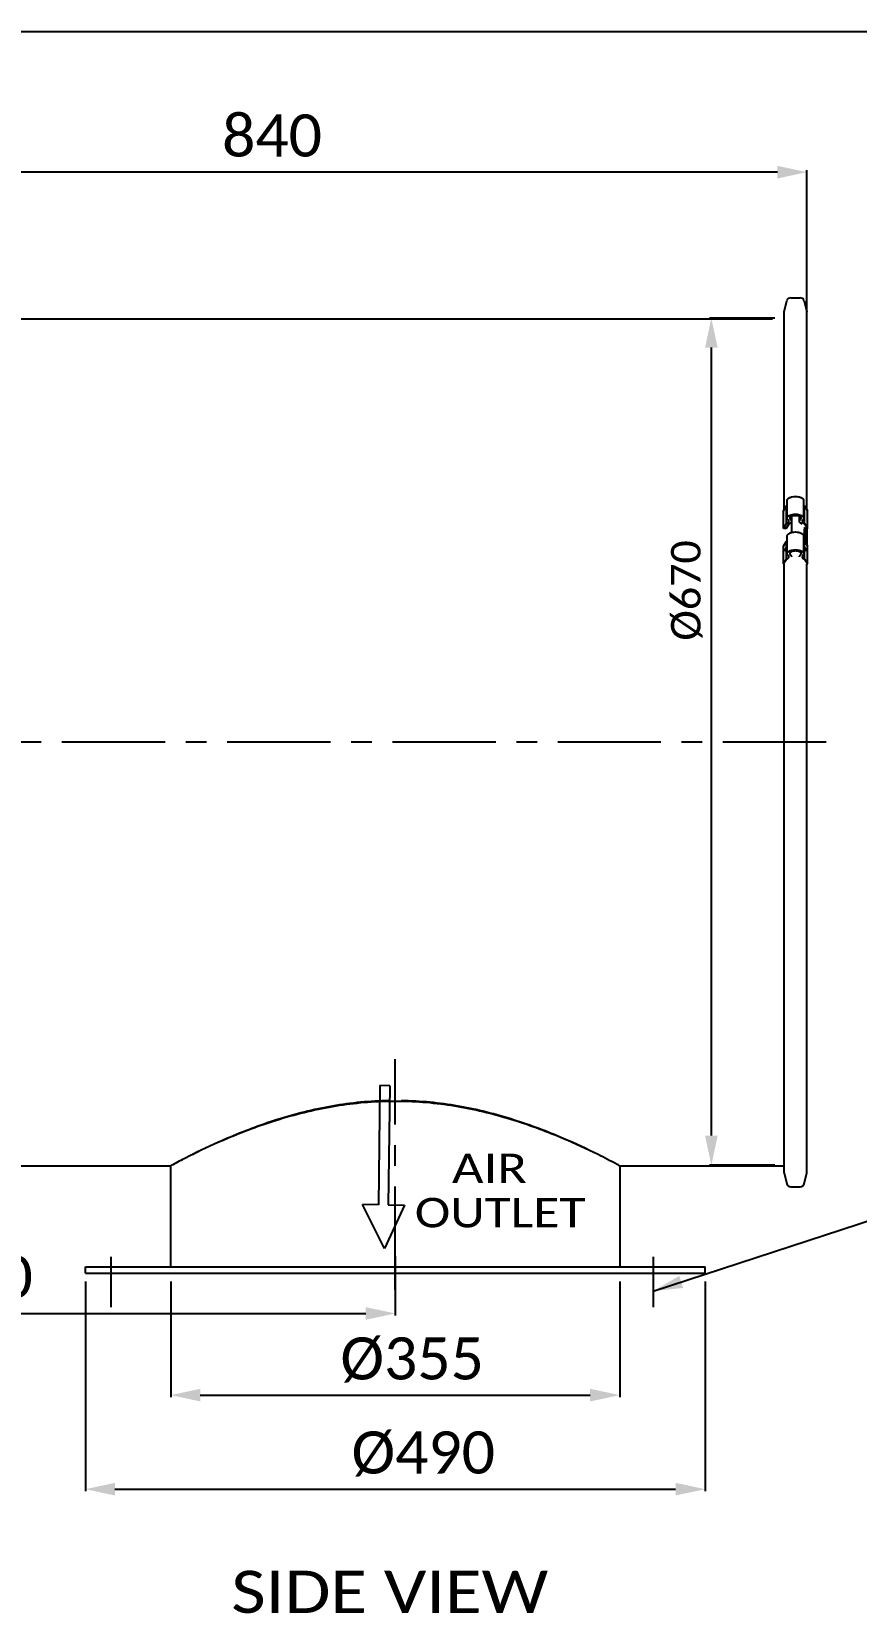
# Model space of a CAD drawing. Header units: millimetres. Extents: x 0 to 7169, y -1866 to 3918.
# Drawn here: x 2217 to 2869, y 2667 to 3918 of the extents above; entities that cross this region are included whole.
import ezdxf
from ezdxf.enums import TextEntityAlignment as Align

# ---------------------------------------------------------------- set-up
doc = ezdxf.new("R2010")
doc.units = ezdxf.units.MM
doc.header["$LTSCALE"] = 217.8
doc.header["$PDMODE"] = 3
doc.header["$PDSIZE"] = 8
doc.linetypes.add('CENTER', pattern=[0.6, 0.375, -0.075, 0.075, -0.075])
doc.layers.get('0').update_dxf_attribs({"linetype": 'CONTINUOUS'})
doc.layers.get('Defpoints').update_dxf_attribs({"linetype": 'CONTINUOUS'})
doc.layers.add('02___PRT_ALL_AXES', color=7, linetype='CONTINUOUS')
doc.layers.add('DEFAULT_1', color=7, linetype='CENTER')
doc.styles.get("Standard").update_dxf_attribs({"font": 'calibri.ttf'})
doc.dimstyles.new('DIMSTYLE_2', dxfattribs={"dimtxt": 33.333333, "dimasz": 23.333333, "dimexe": 1.5, "dimexo": 1, "dimgap": 1.25, "dimtad": 1, "dimdsep": 46, "dimtxsty": 'Standard', "dimblk": '_FILLED', "dimblk1": '_FILLED', "dimblk2": '_FILLED', "dimcen": 0.09, "dimazin": 2, "dimtp": 0.01, "dimtm": 0.01, "dimtfac": 1, "dimtofl": 0, "dimtmove": 0, "dimatfit": 3, "dimldrblk": '_FILLED', "dimfxl": 1, "dimtolj": 1, "dimarcsym": 0})
doc.dimstyles.new('DIMSTYLE_3', dxfattribs={"dimtxt": 33.333333, "dimasz": 23.333333, "dimexe": 1.5, "dimexo": 1, "dimgap": 1.25, "dimtad": 1, "dimdec": 0, "dimdsep": 46, "dimtxsty": 'Standard', "dimblk": '_FILLED', "dimblk1": '_FILLED', "dimblk2": '_FILLED', "dimcen": 0.09, "dimazin": 2, "dimtp": 0.01, "dimtm": 0.01, "dimtfac": 1, "dimtdec": 0, "dimtofl": 0, "dimtmove": 0, "dimatfit": 3, "dimldrblk": '_FILLED', "dimfxl": 1, "dimtolj": 1, "dimarcsym": 0})
doc.dimstyles.new('DIMSTYLE_5', dxfattribs={"dimtxt": 23.333333, "dimasz": 23.333333, "dimexe": 1.5, "dimexo": 1, "dimgap": 0.875, "dimtad": 1, "dimdsep": 46, "dimtxsty": 'Standard', "dimblk": '_FILLED', "dimblk1": '_FILLED', "dimblk2": '_FILLED', "dimcen": 0.09, "dimazin": 2, "dimtp": 0.01, "dimtm": 0.01, "dimtfac": 1, "dimtofl": 0, "dimtmove": 0, "dimatfit": 3, "dimldrblk": '_FILLED', "dimfxl": 1, "dimtolj": 1, "dimarcsym": 0})
doc.dimstyles.get("Standard").update_dxf_attribs({"dimtxt": 23.333333, "dimasz": 23.333333, "dimexe": 1.5, "dimexo": 1, "dimtad": 1, "dimdsep": 46, "dimtxsty": 'Standard', "dimblk": '_FILLED', "dimblk1": '_FILLED', "dimblk2": '_FILLED', "dimcen": 0.09, "dimazin": 2, "dimtol": 1, "dimtp": 0.01, "dimtm": 0.01, "dimtfac": 1, "dimtofl": 0, "dimtmove": 0, "dimatfit": 3, "dimldrblk": '_FILLED', "dimfxl": 1, "dimtolj": 1, "dimarcsym": 0})

# ---------------------------------------------------------------- blocks, each defined once
blk = doc.blocks.new('_FILLED')
at = {"color": 0, "linetype": 'ByBlock'}
blk.add_solid([(0, 0), (-1, 0.214), (-1, -0.214)], dxfattribs=at)
blk = doc.blocks.new('*D7')
at = {"color": 0, "linetype": 'Continuous', "lineweight": -2}
for p, q in [((2095.2, 3008.8), (2095.2, 2902.6)), ((2504.8, 2949.3), (2504.8, 2902.6)), ((2118.5, 2904.1), (2481.5, 2904.1))]:
    blk.add_line(p, q, dxfattribs=at)
at = {"layer": 'Defpoints', "color": 0}
for p in [(2095.2, 3009.8), (2504.8, 2950.3), (2504.8, 2904.1)]:
    blk.add_point(p, dxfattribs=at)
at = {"color": 0, "linetype": 'ByBlock', "lineweight": -2, "xscale": 23.3333333333, "yscale": 23.3333333333, "zscale": 23.3333333333, "rotation": 180}
blk.add_blockref('_FILLED', (2095.2, 2904.1), dxfattribs=at)
at = {"color": 0, "linetype": 'ByBlock', "lineweight": -2, "xscale": 23.3333333333, "yscale": 23.3333333333, "zscale": 23.3333333333}
blk.add_blockref('_FILLED', (2504.8, 2904.1), dxfattribs=at)
at = {"color": 0, "insert": (2139.2, 2949.8), "char_height": 33.33, "attachment_point": 1, "line_spacing_factor": 0.9}
blk.add_mtext('\\A1;410', dxfattribs=at)
blk = doc.blocks.new('*D19')
at = {"color": 0, "linetype": 'Continuous', "lineweight": -2}
for p, q in [((1990.3, 3639.6), (1990.3, 3808.4)), ((2807, 3806.9), (2013.6, 3806.9)), ((2830.4, 3656.8), (2830.4, 3808.4))]:
    blk.add_line(p, q, dxfattribs=at)
at = {"layer": 'Defpoints', "color": 0}
for p in [(1990.3, 3806.9), (2830.4, 3655.8), (1990.3, 3638.6)]:
    blk.add_point(p, dxfattribs=at)
at = {"color": 0, "linetype": 'ByBlock', "lineweight": -2, "xscale": 23.3333333333, "yscale": 23.3333333333, "zscale": 23.3333333333, "rotation": 180}
blk.add_blockref('_FILLED', (1990.3, 3806.9), dxfattribs=at)
at = {"color": 0, "linetype": 'ByBlock', "lineweight": -2, "xscale": 23.3333333333, "yscale": 23.3333333333, "zscale": 23.3333333333}
blk.add_blockref('_FILLED', (2830.4, 3806.9), dxfattribs=at)
at = {"color": 0, "insert": (2367.9, 3852.6), "char_height": 33.33, "attachment_point": 1, "line_spacing_factor": 0.9}
blk.add_mtext('\\A1;840', dxfattribs=at)
blk = doc.blocks.new('*D33')
at = {"color": 0, "linetype": 'Continuous', "lineweight": -2}
for p, q in [((2259.8, 2929.3), (2259.8, 2763.6)), ((2749.8, 2929.3), (2749.8, 2763.6)), ((2283.1, 2765.1), (2726.5, 2765.1))]:
    blk.add_line(p, q, dxfattribs=at)
at = {"layer": 'Defpoints', "color": 0}
for p in [(2259.8, 2930.3), (2749.8, 2930.3), (2749.8, 2765.1)]:
    blk.add_point(p, dxfattribs=at)
at = {"color": 0, "linetype": 'ByBlock', "lineweight": -2, "xscale": 23.3333333333, "yscale": 23.3333333333, "zscale": 23.3333333333, "rotation": 180}
blk.add_blockref('_FILLED', (2259.8, 2765.1), dxfattribs=at)
at = {"color": 0, "linetype": 'ByBlock', "lineweight": -2, "xscale": 23.3333333333, "yscale": 23.3333333333, "zscale": 23.3333333333}
blk.add_blockref('_FILLED', (2749.8, 2765.1), dxfattribs=at)
at = {"color": 0, "insert": (2527, 2810.8), "char_height": 33.33, "attachment_point": 2, "line_spacing_factor": 0.9}
blk.add_mtext('\\A1;%%c490', dxfattribs=at)
blk = doc.blocks.new('*D36')
at = {"color": 0, "linetype": 'Continuous', "lineweight": -2}
for p, q in [((2805.1, 3691.4), (2753.3, 3691.4)), ((2754.8, 3044.8), (2754.8, 3668.1)), ((2805.1, 3021.4), (2753.3, 3021.4))]:
    blk.add_line(p, q, dxfattribs=at)
at = {"layer": 'Defpoints', "color": 0}
for p in [(2754.8, 3691.4), (2806.1, 3691.4), (2806.1, 3021.4)]:
    blk.add_point(p, dxfattribs=at)
at = {"color": 0, "linetype": 'ByBlock', "lineweight": -2, "xscale": 23.3333333333, "yscale": 23.3333333333, "zscale": 23.3333333333}
for p, rotation in [((2754.8, 3691.4), 90), ((2754.8, 3021.4), 270)]:
    blk.add_blockref('_FILLED', p, dxfattribs=dict(at, rotation=rotation))
at = {"color": 0, "insert": (2722.9, 3476), "char_height": 23.333, "attachment_point": 2, "rotation": 90, "line_spacing_factor": 0.9}
blk.add_mtext('\\A1;\\A1;%%C670', dxfattribs=at)
blk = doc.blocks.new('*D38')
at = {"color": 0, "linetype": 'Continuous', "lineweight": -2}
for p, q in [((2327.3, 2929.3), (2327.3, 2838)), ((2682.3, 2929.3), (2682.3, 2838)), ((2350.6, 2839.5), (2659, 2839.5))]:
    blk.add_line(p, q, dxfattribs=at)
at = {"layer": 'Defpoints', "color": 0}
for p in [(2327.3, 2930.3), (2682.3, 2930.3), (2682.3, 2839.5)]:
    blk.add_point(p, dxfattribs=at)
at = {"color": 0, "linetype": 'ByBlock', "lineweight": -2, "xscale": 23.3333333333, "yscale": 23.3333333333, "zscale": 23.3333333333, "rotation": 180}
blk.add_blockref('_FILLED', (2327.3, 2839.5), dxfattribs=at)
at = {"color": 0, "linetype": 'ByBlock', "lineweight": -2, "xscale": 23.3333333333, "yscale": 23.3333333333, "zscale": 23.3333333333}
blk.add_blockref('_FILLED', (2682.3, 2839.5), dxfattribs=at)
at = {"color": 0, "insert": (2518.2, 2885.2), "char_height": 33.33, "attachment_point": 2, "line_spacing_factor": 0.9}
blk.add_mtext('\\A1;%%c355', dxfattribs=at)
blk = doc.blocks.new('ARROW_4_BL2', base_point=(2495.4, 1711.8))
at = {"color": 7, "linetype": 'Continuous'}
for p, q in [((2492.7, 1776.3), (2491.5, 1682)), ((2500.5, 1776.2), (2492.7, 1776.3)), ((2500.5, 1776.2), (2499.3, 1681.9)), ((2491.5, 1682), (2478.8, 1682.2)), ((2496.2, 1647.4), (2478.8, 1682.2)), ((2512.1, 1681.8), (2496.2, 1647.4)), ((2499.3, 1681.9), (2512.1, 1681.8))]:
    blk.add_line(p, q, dxfattribs=at)

msp = doc.modelspace()

# ---------------------------------------------------------------- linework, layer by layer
at = {"color": 7, "linetype": 'Continuous'}
msp.add_line((0, 3918.057), (3959.832, 3918.057), dxfattribs=at)
at = {"color": 0, "linetype": 'Continuous'}
for p, q in [((2811.794, 3539.127), (2814.257, 3543.015)), ((2814.257, 3528.963), (2814.257, 3543.015)), ((2814.804, 3533.205), (2814.804, 3547.257)), ((2827.804, 3533.205), (2827.804, 3547.257)), ((2828.351, 3528.963), (2828.351, 3543.015)), ((2828.351, 3543.015), (2830.814, 3539.127)), ((2811.794, 3525.075), (2811.794, 3539.127)), ((2811.794, 3525.075), (2814.257, 3528.963)), ((2815.995, 3528.404), (2813.714, 3524.803)), ((2818.143, 3530.698), (2818.143, 3534.73)), ((2824.464, 3530.698), (2824.464, 3534.73)), ((2828.351, 3528.963), (2830.814, 3525.075)), ((2830.814, 3525.075), (2830.814, 3539.127)), ((2813.714, 3524.803), (2811.794, 3525.075)), ((2814.804, 3505.102), (2814.804, 3519.153)), ((2827.804, 3505.102), (2827.804, 3519.153)), ((2828.894, 3524.803), (2828.304, 3525.734)), ((2830.814, 3525.075), (2828.894, 3524.803)), ((2811.794, 3511.024), (2814.257, 3514.912)), ((2811.794, 3496.972), (2811.794, 3511.024)), ((2814.257, 3500.86), (2814.257, 3514.912)), ((2828.351, 3500.86), (2828.351, 3514.912)), ((2828.351, 3514.912), (2830.814, 3511.024)), ((2830.814, 3496.972), (2830.814, 3511.024)), ((2811.794, 3496.972), (2814.257, 3500.86)), ((2812.252, 3496.907), (2811.794, 3496.972)), ((2828.351, 3500.86), (2830.814, 3496.972)), ((2830.814, 3496.972), (2830.355, 3496.907)), ((2499.804, 3072.434), (2499.804, 3071.766)), ((2509.804, 3072.434), (2509.804, 3071.766)), ((2105.355, 3020.921), (2327.304, 3020.921)), ((2327.304, 3020.921), (2327.589, 3021.072)), ((2327.305, 2940.921), (2327.305, 3020.921)), ((2682.018, 3021.072), (2682.304, 3020.921)), ((2682.304, 3020.921), (2812.252, 3020.921))]:
    msp.add_line(p, q, dxfattribs=at)
msp.add_line((2327.305, 2940.921), (2504.805, 2940.921))
for centre, radius, start, end in [((2830.22, 3548.589), 5.879, 250.947094, 251.460992), ((2830.22, 3534.537), 5.879, 250.947094, 251.460992), ((2830.22, 3520.485), 5.879, 250.947094, 251.460992), ((2830.22, 3506.433), 5.879, 250.947094, 251.460992), ((2504.804, 2787.606), 284.204, 90.000086, 91.008143), ((2504.803, 2787.606), 284.204, 88.991857, 89.999914)]:
    msp.add_arc(centre, radius, start, end, dxfattribs=at)
for points, knots in [([(2814.257, 3543.015), (2814.305, 3543.031), (2814.492, 3543.097), (2814.676, 3543.172), (2814.809, 3543.234)], [0, 0, 0, 0, 0.25811746, 1, 1, 1, 1]), ([(2814.804, 3547.257), (2814.804, 3547.463), (2814.9, 3547.903), (2815.299, 3548.499), (2815.919, 3549.033), (2816.734, 3549.495), (2817.718, 3549.873), (2819.246, 3550.256), (2821.304, 3550.44), (2823.361, 3550.256), (2824.889, 3549.873), (2825.873, 3549.495), (2826.689, 3549.033), (2827.308, 3548.499), (2827.707, 3547.903), (2827.804, 3547.463), (2827.804, 3547.257)], [0, 0, 0, 0, 0.03985361, 0.08430289, 0.13618231, 0.1964037, 0.26451245, 0.33917079, 0.5, 0.66082921, 0.73548755, 0.8035963, 0.86381769, 0.91569711, 0.96014639, 1, 1, 1, 1]), ([(2827.799, 3543.234), (2827.838, 3543.216), (2828.003, 3543.142), (2828.171, 3543.077), (2828.301, 3543.032)], [0, 0, 0, 0, 0.24231766, 1, 1, 1, 1]), ([(2814.257, 3528.963), (2814.528, 3529.054), (2815.02, 3529.258), (2815.632, 3529.668), (2816.039, 3530.148), (2816.143, 3530.525), (2816.143, 3530.698)], [0, 0, 0, 0, 0.31666563, 0.58590939, 0.80855891, 1, 1, 1, 1]), ([(2814.804, 3533.205), (2814.804, 3533.412), (2814.9, 3533.852), (2815.299, 3534.447), (2815.919, 3534.981), (2816.734, 3535.443), (2817.718, 3535.822), (2819.246, 3536.205), (2821.304, 3536.388), (2823.361, 3536.205), (2824.889, 3535.822), (2825.873, 3535.443), (2826.689, 3534.981), (2827.308, 3534.447), (2827.707, 3533.852), (2827.804, 3533.412), (2827.804, 3533.205)], [0, 0, 0, 0, 0.03985361, 0.08430289, 0.13618231, 0.1964037, 0.26451245, 0.33917079, 0.5, 0.66082921, 0.73548755, 0.8035963, 0.86381769, 0.91569711, 0.96014639, 1, 1, 1, 1]), ([(2815.6, 3531.714), (2815.366, 3531.919), (2815.06, 3532.266), (2814.84, 3532.806), (2814.804, 3533.075), (2814.804, 3533.205)], [0, 0, 0, 0, 0.53832317, 0.7747948, 1, 1, 1, 1]), ([(2816.143, 3530.698), (2816.143, 3530.879), (2816.029, 3531.274), (2815.76, 3531.574), (2815.6, 3531.714)], [0, 0, 0, 0, 0.4597598, 1, 1, 1, 1]), ([(2818.143, 3530.698), (2818.143, 3530.479), (2818.031, 3530.007), (2817.577, 3529.381), (2816.878, 3528.829), (2816.31, 3528.538), (2815.995, 3528.404)], [0, 0, 0, 0, 0.19897372, 0.42388862, 0.68967981, 1, 1, 1, 1]), ([(2825.804, 3533.205), (2825.804, 3533.348), (2825.737, 3533.652), (2825.461, 3534.065), (2825.032, 3534.434), (2824.234, 3534.886), (2822.969, 3535.259), (2821.304, 3535.409), (2819.638, 3535.259), (2818.373, 3534.886), (2817.575, 3534.434), (2817.147, 3534.065), (2816.87, 3533.652), (2816.804, 3533.348), (2816.804, 3533.205)], [0, 0, 0, 0, 0.03987511, 0.08434615, 0.13625164, 0.19650464, 0.33907798, 0.5, 0.66092202, 0.80349536, 0.86374836, 0.91565385, 0.96012489, 1, 1, 1, 1]), ([(2816.804, 3533.205), (2816.804, 3533.021), (2816.92, 3532.619), (2817.193, 3532.315), (2817.355, 3532.173)], [0, 0, 0, 0, 0.45976114, 1, 1, 1, 1]), ([(2817.355, 3532.173), (2817.587, 3531.97), (2817.89, 3531.627), (2818.108, 3531.092), (2818.143, 3530.827), (2818.143, 3530.698)], [0, 0, 0, 0, 0.53832588, 0.77479592, 1, 1, 1, 1]), ([(2824.464, 3530.698), (2824.464, 3530.827), (2824.5, 3531.092), (2824.717, 3531.627), (2825.02, 3531.97), (2825.252, 3532.173)], [0, 0, 0, 0, 0.22520408, 0.46167412, 1, 1, 1, 1]), ([(2826.612, 3528.404), (2826.298, 3528.538), (2825.729, 3528.829), (2825.031, 3529.381), (2824.576, 3530.007), (2824.464, 3530.479), (2824.464, 3530.698)], [0, 0, 0, 0, 0.31032019, 0.57611138, 0.80102628, 1, 1, 1, 1]), ([(2825.252, 3532.173), (2825.414, 3532.315), (2825.687, 3532.619), (2825.804, 3533.021), (2825.804, 3533.205)], [0, 0, 0, 0, 0.54023886, 1, 1, 1, 1]), ([(2827.007, 3531.714), (2826.847, 3531.574), (2826.579, 3531.274), (2826.464, 3530.879), (2826.464, 3530.698)], [0, 0, 0, 0, 0.5402402, 1, 1, 1, 1]), ([(2826.464, 3530.698), (2826.464, 3530.528), (2826.565, 3530.157), (2826.96, 3529.682), (2827.556, 3529.276), (2828.036, 3529.072), (2828.301, 3528.98)], [0, 0, 0, 0, 0.19228125, 0.41514737, 0.68397637, 1, 1, 1, 1]), ([(2827.804, 3533.205), (2827.804, 3533.075), (2827.768, 3532.806), (2827.548, 3532.266), (2827.242, 3531.919), (2827.007, 3531.714)], [0, 0, 0, 0, 0.2252052, 0.46167683, 1, 1, 1, 1]), ([(2814.804, 3519.154), (2814.804, 3519.36), (2814.9, 3519.8), (2815.299, 3520.395), (2815.919, 3520.929), (2816.734, 3521.392), (2817.718, 3521.77), (2819.246, 3522.153), (2821.304, 3522.336), (2823.361, 3522.153), (2824.889, 3521.77), (2825.873, 3521.392), (2826.689, 3520.929), (2827.308, 3520.395), (2827.707, 3519.8), (2827.804, 3519.36), (2827.804, 3519.154)], [0, 0, 0, 0, 0.03985361, 0.08430289, 0.13618231, 0.1964037, 0.26451245, 0.33917079, 0.5, 0.66082921, 0.73548755, 0.8035963, 0.86381769, 0.91569711, 0.96014639, 1, 1, 1, 1]), ([(2814.257, 3514.912), (2814.305, 3514.928), (2814.492, 3514.993), (2814.676, 3515.068), (2814.809, 3515.131)], [0, 0, 0, 0, 0.25811746, 1, 1, 1, 1]), ([(2814.804, 3505.102), (2814.804, 3505.308), (2814.9, 3505.748), (2815.299, 3506.344), (2815.919, 3506.877), (2816.734, 3507.34), (2817.718, 3507.718), (2819.246, 3508.101), (2821.304, 3508.284), (2823.361, 3508.101), (2824.889, 3507.718), (2825.873, 3507.34), (2826.689, 3506.877), (2827.308, 3506.344), (2827.707, 3505.748), (2827.804, 3505.308), (2827.804, 3505.102)], [0, 0, 0, 0, 0.03985361, 0.08430289, 0.13618231, 0.1964037, 0.26451245, 0.33917079, 0.5, 0.66082921, 0.73548755, 0.8035963, 0.86381769, 0.91569711, 0.96014639, 1, 1, 1, 1]), ([(2815.6, 3503.611), (2815.366, 3503.816), (2815.06, 3504.162), (2814.84, 3504.703), (2814.804, 3504.971), (2814.804, 3505.102)], [0, 0, 0, 0, 0.53832317, 0.7747948, 1, 1, 1, 1]), ([(2816.143, 3502.594), (2816.143, 3502.775), (2816.029, 3503.171), (2815.76, 3503.471), (2815.6, 3503.611)], [0, 0, 0, 0, 0.4597598, 1, 1, 1, 1]), ([(2825.804, 3505.101), (2825.804, 3505.244), (2825.737, 3505.549), (2825.461, 3505.961), (2825.032, 3506.331), (2824.234, 3506.783), (2822.969, 3507.156), (2821.304, 3507.306), (2819.638, 3507.156), (2818.373, 3506.783), (2817.575, 3506.331), (2817.147, 3505.961), (2816.87, 3505.549), (2816.804, 3505.244), (2816.804, 3505.101)], [0, 0, 0, 0, 0.03987511, 0.08434615, 0.13625164, 0.19650464, 0.33907798, 0.5, 0.66092202, 0.80349536, 0.86374836, 0.91565385, 0.96012489, 1, 1, 1, 1]), ([(2816.804, 3505.101), (2816.804, 3504.918), (2816.92, 3504.516), (2817.193, 3504.211), (2817.355, 3504.069)], [0, 0, 0, 0, 0.45976114, 1, 1, 1, 1]), ([(2817.355, 3504.069), (2817.587, 3503.866), (2817.89, 3503.524), (2818.108, 3502.989), (2818.143, 3502.723), (2818.143, 3502.594)], [0, 0, 0, 0, 0.53832588, 0.77479592, 1, 1, 1, 1]), ([(2824.464, 3502.594), (2824.464, 3502.723), (2824.5, 3502.989), (2824.717, 3503.524), (2825.02, 3503.866), (2825.252, 3504.069)], [0, 0, 0, 0, 0.22520408, 0.46167412, 1, 1, 1, 1]), ([(2825.252, 3504.069), (2825.414, 3504.211), (2825.687, 3504.516), (2825.804, 3504.918), (2825.804, 3505.101)], [0, 0, 0, 0, 0.54023886, 1, 1, 1, 1]), ([(2827.007, 3503.611), (2826.847, 3503.471), (2826.579, 3503.171), (2826.464, 3502.775), (2826.464, 3502.594)], [0, 0, 0, 0, 0.5402402, 1, 1, 1, 1]), ([(2827.804, 3505.102), (2827.804, 3504.971), (2827.768, 3504.703), (2827.548, 3504.162), (2827.242, 3503.816), (2827.007, 3503.611)], [0, 0, 0, 0, 0.2252052, 0.46167683, 1, 1, 1, 1]), ([(2827.799, 3515.131), (2827.838, 3515.112), (2828.003, 3515.038), (2828.171, 3514.973), (2828.301, 3514.928)], [0, 0, 0, 0, 0.24231766, 1, 1, 1, 1]), ([(2814.257, 3500.86), (2814.528, 3500.951), (2815.02, 3501.155), (2815.632, 3501.564), (2816.039, 3502.044), (2816.143, 3502.421), (2816.143, 3502.594)], [0, 0, 0, 0, 0.31666563, 0.58590939, 0.80855891, 1, 1, 1, 1]), ([(2826.464, 3502.594), (2826.464, 3502.424), (2826.565, 3502.053), (2826.96, 3501.579), (2827.556, 3501.172), (2828.036, 3500.968), (2828.301, 3500.877)], [0, 0, 0, 0, 0.19228125, 0.41514737, 0.68397637, 1, 1, 1, 1]), ([(2499.8, 3071.876), (2484.807, 3071.612), (2454.661, 3068.657), (2411.933, 3057.988), (2375.351, 3044.293), (2353.67, 3034.32), (2344.619, 3029.875)], [0, 0, 0, 0, 0.27769969, 0.55827011, 0.81326925, 1, 1, 1, 1]), ([(2499.804, 3072.434), (2484.857, 3072.167), (2454.751, 3069.181), (2412.026, 3058.381), (2375.407, 3044.498), (2353.691, 3034.383), (2344.637, 3029.881)], [0, 0, 0, 0, 0.27656318, 0.55702401, 0.81293448, 1, 1, 1, 1]), ([(2665.199, 3029.768), (2656.161, 3034.266), (2634.448, 3044.393), (2597.798, 3058.315), (2554.982, 3069.164), (2524.793, 3072.167), (2509.804, 3072.434)], [0, 0, 0, 0, 0.18648596, 0.44233072, 0.7230738, 1, 1, 1, 1]), ([(2665.239, 3029.752), (2656.206, 3034.193), (2634.526, 3044.181), (2597.909, 3057.918), (2555.079, 3068.64), (2524.847, 3071.612), (2509.808, 3071.876)], [0, 0, 0, 0, 0.18609013, 0.44106587, 0.72193283, 1, 1, 1, 1]), ([(2344.637, 3029.881), (2342.357, 3028.748), (2336.647, 3025.863), (2330.981, 3022.89), (2327.586, 3021.072)], [0, 0, 0, 0, 0.39797048, 1, 1, 1, 1]), ([(2682.022, 3021.072), (2681.442, 3021.382), (2675.873, 3024.354), (2670.262, 3027.248), (2665.199, 3029.768)], [0, 0, 0, 0, 0.10414391, 1, 1, 1, 1])]:
    msp.add_open_spline(points, degree=3, knots=knots, dxfattribs=at)
at = {"layer": '02___PRT_ALL_AXES', "color": 0, "linetype": 'Continuous'}
for p, q in [((2812.252, 3696.412), (2814.447, 3705.104)), ((2817.55, 3707.521), (2825.057, 3707.521)), ((2828.16, 3705.104), (2830.355, 3696.412)), ((2812.252, 3539.851), (2812.252, 3696.412)), ((2830.355, 3539.851), (2830.355, 3696.412)), ((2105.355, 3690.921), (2803.252, 3690.921)), ((2818.304, 3534.798), (2818.304, 3521.91)), ((2823.841, 3534.977), (2818.767, 3534.977)), ((2828.304, 3524.803), (2828.304, 3514.912)), ((2828.804, 3524.945), (2828.804, 3514.196)), ((2830.355, 3525.01), (2830.355, 3511.748)), ((2814.447, 3511.015), (2812.252, 3507.154)), ((2830.355, 3507.154), (2828.16, 3511.015)), ((2812.252, 3015.429), (2812.252, 3496.907)), ((2830.355, 3015.429), (2830.355, 3496.907)), ((2682.304, 3020.921), (2682.304, 2940.921)), ((2812.252, 3015.429), (2814.447, 3006.737)), ((2828.16, 3006.737), (2830.355, 3015.429)), ((2817.55, 3004.321), (2825.057, 3004.321)), ((2259.804, 2940.921), (2749.804, 2940.921)), ((2259.804, 2935.921), (2259.804, 2940.921)), ((2749.804, 2935.921), (2749.804, 2940.921)), ((2259.804, 2935.921), (2749.804, 2935.921))]:
    msp.add_line(p, q, dxfattribs=at)
at = {"layer": '02___PRT_ALL_AXES', "color": 0, "linetype": 'CENTER'}
for p, q in [((2845.637, 3355.921), (1815.929, 3355.921)), ((2504.804, 2922.898), (2504.804, 3105.254))]:
    msp.add_line(p, q, dxfattribs=at)
at = {"layer": '02___PRT_ALL_AXES', "color": 0, "linetype": 'Continuous'}
for centre, start, end in [((2817.55, 3704.321), 90, 165.827662), ((2825.057, 3704.321), 14.172338, 90), ((2817.55, 3007.521), 194.172338, 270), ((2825.057, 3007.521), 270, 345.827662)]:
    msp.add_arc(centre, 3.2, start, end, dxfattribs=at)
for points, knots in [([(2814.447, 3534.559), (2814.466, 3534.597), (2814.558, 3534.757), (2814.685, 3534.895), (2814.791, 3534.988)], [0, 0, 0, 0, 0.2324888, 1, 1, 1, 1]), ([(2827.816, 3534.988), (2827.853, 3534.955), (2827.987, 3534.829), (2828.101, 3534.679), (2828.16, 3534.559)], [0, 0, 0, 0, 0.26977308, 1, 1, 1, 1]), ([(2814.791, 3511.387), (2814.754, 3511.359), (2814.623, 3511.252), (2814.508, 3511.121), (2814.447, 3511.015)], [0, 0, 0, 0, 0.27502435, 1, 1, 1, 1]), ([(2828.16, 3511.015), (2828.141, 3511.048), (2828.047, 3511.19), (2827.921, 3511.308), (2827.816, 3511.387)], [0, 0, 0, 0, 0.22741998, 1, 1, 1, 1])]:
    msp.add_open_spline(points, degree=3, knots=knots, dxfattribs=at)
at = {"layer": 'DEFAULT_1', "color": 0, "linetype": 'CENTER'}
for p, q in [((2279.916, 2949.008), (2279.916, 2908.996)), ((2708.78, 2949.008), (2708.78, 2908.996))]:
    msp.add_line(p, q, dxfattribs=at)

# ---------------------------------------------------------------- block references
at = {"color": 0, "linetype": 'Continuous'}
msp.add_blockref('ARROW_4_BL2', (2495.43, 3019.793), dxfattribs=at)

# ---------------------------------------------------------------- texts
for s, width, p, p2 in [('   AIR', 1.176112, (2520.302, 3007.208), (2609.005, 3007.208)), ('OUTLET', 1.152412, (2520.302, 2972.208), (2655.308, 2972.208))]:
    msp.add_text(s, height=23.3333, dxfattribs=dict(at, width=width)).set_placement(p, p2, align=Align.FIT)
at = {"linetype": 'Continuous', "width": 1.125894}
msp.add_text('SIDE VIEW', height=33.3333, dxfattribs=at).set_placement((2375.185, 2667.218), (2625.769, 2667.218), align=Align.FIT)

# ---------------------------------------------------------------- dimensions: what is measured, and where the dimension line sits
at = {"color": 0, "linetype": 'Continuous'}
for base, p1, p2, angle, text, dimstyle, picture, middle in [((1990.304, 3806.892), (2830.355, 3655.78), (1990.304, 3638.59), 180, '840', 'DIMSTYLE_2', '*D19', (2405.829, 3806.892)), ((2754.848, 3691.421), (2806.059, 3021.421), (2806.059, 3691.421), 90, '\\A1;%%C<>', 'DIMSTYLE_5', '*D36', (2754.848, 3475.972))]:
    dim = msp.add_linear_dim(base=base, p1=p1, p2=p2, angle=angle, text=text, dimstyle=dimstyle, override={"dimtxsty": 'Standard'}, dxfattribs=at)
    dim.commit()
    dim.dimension.update_dxf_attribs({"geometry": picture, "text_midpoint": middle, "dimtype": 160})
dim = msp.add_linear_dim(base=(2504.804, 2904.085), p1=(2095.168, 3009.762), p2=(2504.804, 2950.346), dimstyle='DIMSTYLE_3', dxfattribs=at)
dim.commit()
dim.dimension.update_dxf_attribs({"geometry": '*D7', "text_midpoint": (2177.616, 2904.085), "dimtype": 160})
for base, p1, p2, picture, middle in [((2749.804, 2765.122), (2259.804, 2930.254), (2749.804, 2930.254), '*D33', (2527.026, 2765.122)), ((2682.304, 2839.516), (2327.305, 2930.254), (2682.304, 2930.254), '*D38', (2518.153, 2839.516))]:
    dim = msp.add_linear_dim(base=base, p1=p1, p2=p2, text='%%c<>', dimstyle='DIMSTYLE_2', dxfattribs=at)
    dim.commit()
    dim.dimension.update_dxf_attribs({"geometry": picture, "text_midpoint": middle, "dimtype": 160})

# ---------------------------------------------------------------- leaders
msp.add_leader([(2708.78, 2921.784), (2885.298, 2979.507), (2925.298, 2979.507)], dimstyle='Standard', override={"dimtad": 0}, dxfattribs=at)

doc.saveas('drawing.dxf')
